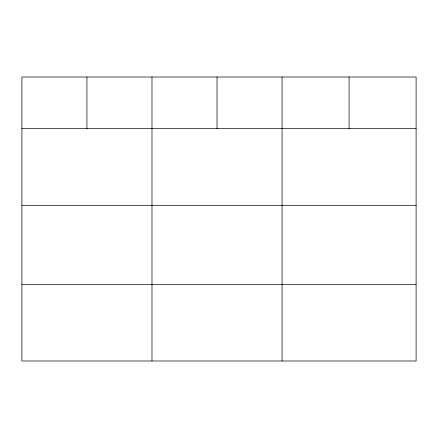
<?xml version="1.0" encoding="UTF-8"?>
<svg xmlns="http://www.w3.org/2000/svg" width="438" height="438" viewBox="0 0 438 438"><rect width="100%" height="100%" fill="white"/><g stroke="black" fill="none" stroke-linecap="round" stroke-linejoin="round"><path stroke-width="0.66" d="M416.1 205.312L416.1 77.006L21.9 77.006L21.9 360.994L416.1 360.994L416.1 205.312L21.9 205.312M21.9 128.63L416.1 128.63M21.9 284.317L416.1 284.317M349.086 77.006L349.086 128.63M282.072 77.006L282.072 360.994M217.029 77.006L217.029 128.63M151.986 77.006L151.986 360.994M86.943 77.006L86.943 128.63"/></g></svg>
